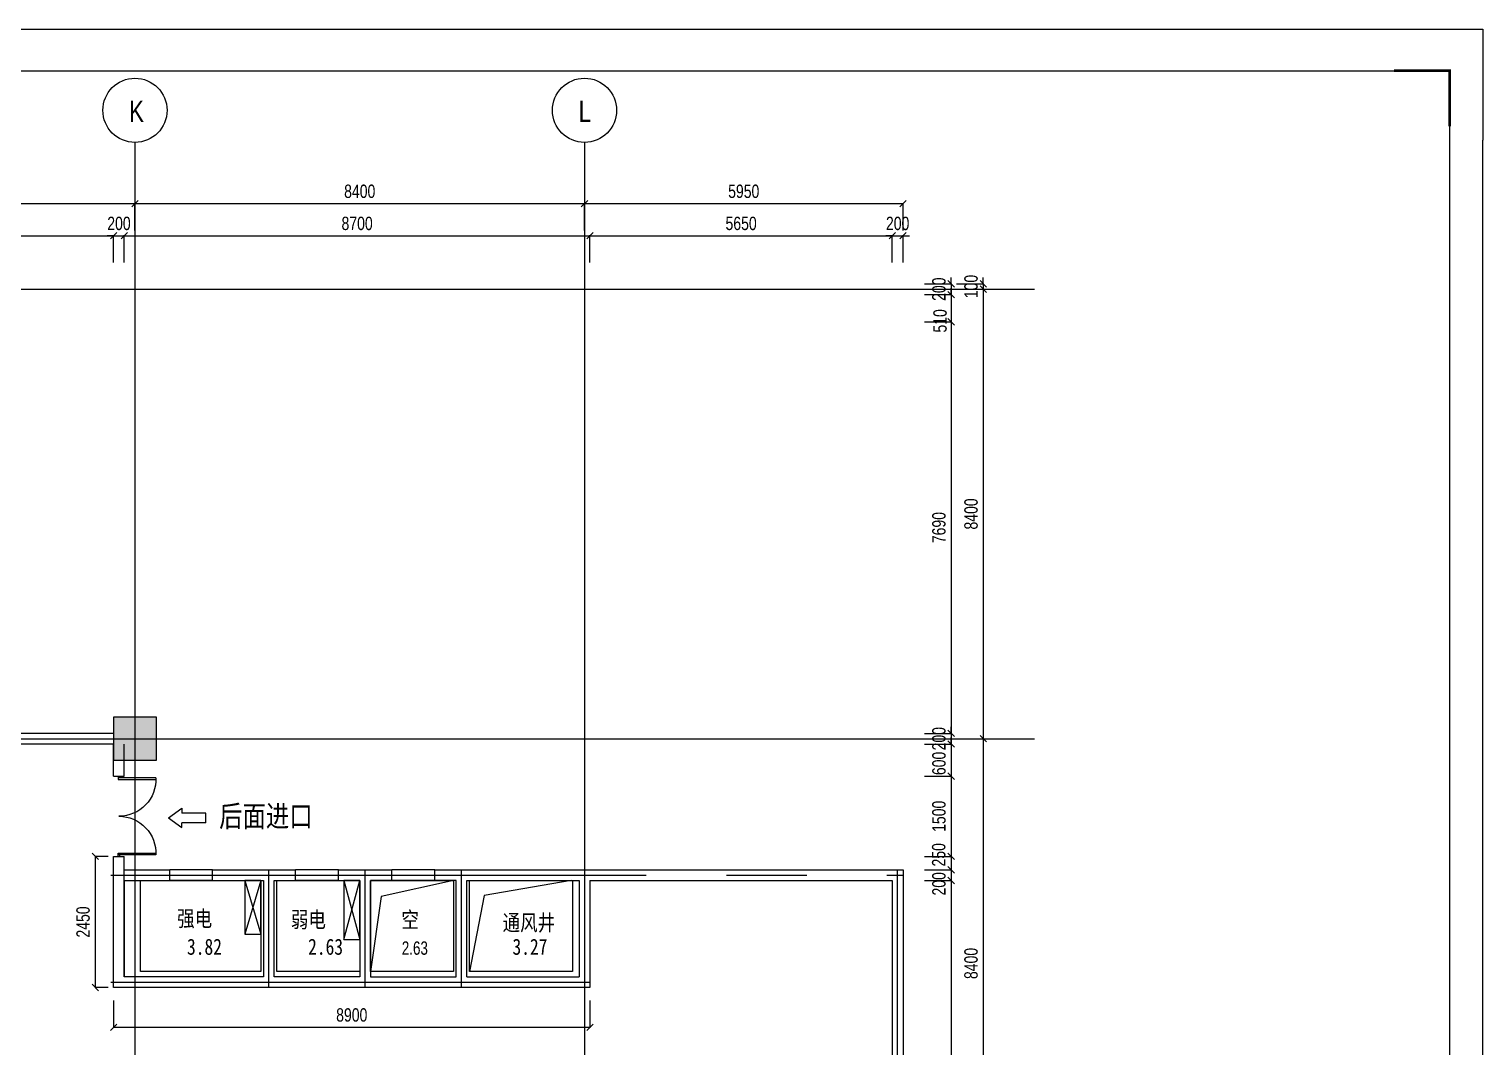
# Model space of a CAD drawing. Extents: x 52040 to 95586, y 96618 to 127411.
# Drawn here: x 68421 to 95586, y 108390 to 127411 of the extents above; entities that cross this region are included whole.
import ezdxf

# ---------------------------------------------------------------- set-up
doc = ezdxf.new("R2010")
doc.units = 0
doc.header["$LTSCALE"] = 1000
for name, pattern in [('3层防火分区$0$3yCENTER', [14.5, 10, -1.5, 1.5, -1.5]), ('A-商业-管井$0$3yDASH', [4.25, 3, -1.25]), ('CENTER', [2, 1.25, -0.25, 0.25, -0.25])]:
    doc.linetypes.add(name, pattern=pattern)
doc.layers.get('Defpoints').update_dxf_attribs({"color": 212})
doc.layers.add('0-土建-Defpoints', color=212, linetype='Continuous', plot=False)
for name, color, linetype in [('0-土建-其他', 6, 'Continuous'), ('0-土建-墙体', 7, 'Continuous'), ('0-土建-房间名称', 7, 'Continuous'), ('0-土建-柱', 42, 'Continuous'), ('0-土建-管井', 50, 'Continuous'), ('0-土建-轴线', 12, 'Continuous'), ('0-土建-门窗', 4, 'Continuous'), ('DIM', 3, 'Continuous'), ('DIM TEXT', 7, 'Continuous'), ('新增油烟管井2014-08-06', 2, 'Continuous'), ('轴线', 10, 'CENTER')]:
    doc.layers.add(name, color=color, linetype=linetype)
doc.layers.add('H-外墙百叶', color=3, linetype='Continuous', lineweight=25)
doc.styles.add('A-商业-管井$0$SUNYAT3', font='3ygj.shx', dxfattribs={"width": 0.75, "bigfont": '3yhztxt.shx'})
doc.styles.get("Standard").update_dxf_attribs({"font": 'arial.ttf', "width": 0.75})
doc.styles.add('黑体', font='simhei.ttf', dxfattribs={"width": 0.8})
doc.dimstyles.new('DIM-200MM', dxfattribs={"dimtxt": 250, "dimasz": 120, "dimexe": 10, "dimexo": 100, "dimgap": 100, "dimtad": 1, "dimdec": 0, "dimrnd": 5, "dimzin": 1, "dimdsep": 46, "dimtxsty": 'Standard', "dimblk": 'OBLIQUE', "dimcen": 0.5, "dimdle": 1, "dimclrd": 256, "dimclre": 256, "dimclrt": 7, "dimaunit": 1, "dimadec": 0, "dimazin": 0, "dimtfac": 1, "dimtdec": 0, "dimtix": 1, "dimtmove": 2, "dimatfit": 3, "dimfxl": 500, "dimfxlon": 1, "dimtolj": 1, "dimtzin": 1, "dimarcsym": 0})

# ---------------------------------------------------------------- blocks, each defined once
blk = doc.blocks.new('_Oblique')
at = {"color": 0, "linetype": 'ByBlock', "lineweight": -2}
blk.add_line((-0.5, -0.5), (0.5, 0.5), dxfattribs=at)
blk = doc.blocks.new('*D207')
at = {"layer": 'Defpoints', "color": 0, "transparency": 16777216}
for p in [(69999, 123550), (65850, 114250), (69999, 114250)]:
    blk.add_point(p, dxfattribs=at)
at = {"layer": 'DIM', "lineweight": -2, "transparency": 16777216}
for p, q in [((65849, 123550), (70000, 123550)), ((65850, 123050), (65850, 123560)), ((69999, 123050), (69999, 123560))]:
    blk.add_line(p, q, dxfattribs=at)
at = {"layer": 'DIM', "lineweight": -2, "transparency": 16777216, "xscale": 120, "yscale": 120, "zscale": 120, "rotation": 180}
blk.add_blockref('_Oblique', (65850, 123550), dxfattribs=at)
at = {"layer": 'DIM', "lineweight": -2, "transparency": 16777216, "xscale": 120, "yscale": 120, "zscale": 120}
blk.add_blockref('_Oblique', (69999, 123550), dxfattribs=at)
at = {"layer": 'DIM', "color": 7, "transparency": 16777216, "insert": (67924, 123778), "char_height": 250, "attachment_point": 5}
blk.add_mtext('\\A1;4150', dxfattribs=at)
blk = doc.blocks.new('*D208')
at = {"layer": 'Defpoints', "color": 0, "transparency": 16777216}
for p in [(70200, 123550), (70000, 113450), (70200, 113450)]:
    blk.add_point(p, dxfattribs=at)
at = {"layer": 'DIM', "lineweight": -2, "transparency": 16777216}
for p, q in [((70000, 123550), (69880, 123550)), ((70000, 123050), (70000, 123560)), ((70000, 123550), (70200, 123550)), ((70200, 123050), (70200, 123560)), ((70200, 123550), (70320, 123550))]:
    blk.add_line(p, q, dxfattribs=at)
at = {"layer": 'DIM', "lineweight": -2, "transparency": 16777216, "xscale": 120, "yscale": 120, "zscale": 120}
blk.add_blockref('_Oblique', (70000, 123550), dxfattribs=at)
at = {"layer": 'DIM', "lineweight": -2, "transparency": 16777216, "xscale": 120, "yscale": 120, "zscale": 120, "rotation": 180}
blk.add_blockref('_Oblique', (70200, 123550), dxfattribs=at)
at = {"layer": 'DIM', "color": 7, "transparency": 16777216, "insert": (70100, 123778), "char_height": 250, "attachment_point": 5}
blk.add_mtext('\\A1;200', dxfattribs=at)
blk = doc.blocks.new('*D209')
at = {"layer": 'Defpoints', "color": 0, "transparency": 16777216}
for p in [(78900, 123550), (70200, 111700), (78900, 111700)]:
    blk.add_point(p, dxfattribs=at)
at = {"layer": 'DIM', "lineweight": -2, "transparency": 16777216}
for p, q in [((70199, 123550), (78901, 123550)), ((70200, 123050), (70200, 123560)), ((78900, 123050), (78900, 123560))]:
    blk.add_line(p, q, dxfattribs=at)
at = {"layer": 'DIM', "lineweight": -2, "transparency": 16777216, "xscale": 120, "yscale": 120, "zscale": 120, "rotation": 180}
blk.add_blockref('_Oblique', (70200, 123550), dxfattribs=at)
at = {"layer": 'DIM', "lineweight": -2, "transparency": 16777216, "xscale": 120, "yscale": 120, "zscale": 120}
blk.add_blockref('_Oblique', (78900, 123550), dxfattribs=at)
at = {"layer": 'DIM', "color": 7, "transparency": 16777216, "insert": (74550, 123778), "char_height": 250, "attachment_point": 5}
blk.add_mtext('\\A1;8700', dxfattribs=at)
blk = doc.blocks.new('*D210')
at = {"layer": 'Defpoints', "color": 0, "transparency": 16777216}
for p in [(84550, 123550), (78900, 111700), (84550, 111700)]:
    blk.add_point(p, dxfattribs=at)
at = {"layer": 'DIM', "lineweight": -2, "transparency": 16777216}
for p, q in [((78899, 123550), (84551, 123550)), ((78900, 123050), (78900, 123560)), ((84550, 123050), (84550, 123560))]:
    blk.add_line(p, q, dxfattribs=at)
at = {"layer": 'DIM', "lineweight": -2, "transparency": 16777216, "xscale": 120, "yscale": 120, "zscale": 120, "rotation": 180}
blk.add_blockref('_Oblique', (78900, 123550), dxfattribs=at)
at = {"layer": 'DIM', "lineweight": -2, "transparency": 16777216, "xscale": 120, "yscale": 120, "zscale": 120}
blk.add_blockref('_Oblique', (84550, 123550), dxfattribs=at)
at = {"layer": 'DIM', "color": 7, "transparency": 16777216, "insert": (81725, 123778), "char_height": 250, "attachment_point": 5}
blk.add_mtext('\\A1;5650', dxfattribs=at)
blk = doc.blocks.new('*D211')
at = {"layer": 'Defpoints', "color": 0, "transparency": 16777216}
for p in [(84750, 123550), (84550, 111700), (84750, 111700)]:
    blk.add_point(p, dxfattribs=at)
at = {"layer": 'DIM', "lineweight": -2, "transparency": 16777216}
for p, q in [((84550, 123550), (84430, 123550)), ((84550, 123050), (84550, 123560)), ((84550, 123550), (84750, 123550)), ((84750, 123050), (84750, 123560)), ((84750, 123550), (84870, 123550))]:
    blk.add_line(p, q, dxfattribs=at)
at = {"layer": 'DIM', "lineweight": -2, "transparency": 16777216, "xscale": 120, "yscale": 120, "zscale": 120}
blk.add_blockref('_Oblique', (84550, 123550), dxfattribs=at)
at = {"layer": 'DIM', "lineweight": -2, "transparency": 16777216, "xscale": 120, "yscale": 120, "zscale": 120, "rotation": 180}
blk.add_blockref('_Oblique', (84750, 123550), dxfattribs=at)
at = {"layer": 'DIM', "color": 7, "transparency": 16777216, "insert": (84650, 123778), "char_height": 250, "attachment_point": 5}
blk.add_mtext('\\A1;200', dxfattribs=at)
blk = doc.blocks.new('*D212')
at = {"layer": 'Defpoints', "color": 0, "transparency": 16777216}
for p in [(65650, 122650), (65650, 122450), (85650, 122450)]:
    blk.add_point(p, dxfattribs=at)
at = {"layer": 'DIM', "lineweight": -2, "transparency": 16777216}
for p, q in [((85150, 122650), (85660, 122650)), ((85650, 122650), (85650, 122770)), ((85650, 122650), (85650, 122450)), ((85150, 122450), (85660, 122450)), ((85650, 122450), (85650, 122330))]:
    blk.add_line(p, q, dxfattribs=at)
at = {"layer": 'DIM', "lineweight": -2, "transparency": 16777216, "xscale": 120, "yscale": 120, "zscale": 120}
for p, rotation in [((85650, 122650), 270), ((85650, 122450), 90)]:
    blk.add_blockref('_Oblique', p, dxfattribs=dict(at, rotation=rotation))
at = {"layer": 'DIM', "color": 7, "transparency": 16777216, "insert": (85422, 122550), "char_height": 250, "attachment_point": 5, "rotation": 90}
blk.add_mtext('\\A1;200', dxfattribs=at)
blk = doc.blocks.new('*D213')
at = {"layer": 'Defpoints', "color": 0, "transparency": 16777216}
for p in [(65650, 122450), (65650, 121940), (85650, 121940)]:
    blk.add_point(p, dxfattribs=at)
at = {"layer": 'DIM', "lineweight": -2, "transparency": 16777216}
for p, q in [((85650, 122450), (85650, 122570)), ((85150, 122450), (85660, 122450)), ((85650, 122450), (85650, 121940)), ((85150, 121940), (85660, 121940)), ((85650, 121940), (85650, 121820))]:
    blk.add_line(p, q, dxfattribs=at)
at = {"layer": 'DIM', "lineweight": -2, "transparency": 16777216, "xscale": 120, "yscale": 120, "zscale": 120}
for p, rotation in [((85650, 122450), 270), ((85650, 121940), 90)]:
    blk.add_blockref('_Oblique', p, dxfattribs=dict(at, rotation=rotation))
at = {"layer": 'DIM', "color": 7, "transparency": 16777216, "insert": (85443, 121958), "char_height": 250, "attachment_point": 5, "rotation": 90}
blk.add_mtext('\\A1;510', dxfattribs=at)
blk = doc.blocks.new('*D214')
at = {"layer": 'Defpoints', "color": 0, "transparency": 16777216}
for p in [(65650, 121940), (65650, 114250), (85650, 114250)]:
    blk.add_point(p, dxfattribs=at)
at = {"layer": 'DIM', "lineweight": -2, "transparency": 16777216}
for p, q in [((85150, 121940), (85660, 121940)), ((85650, 121941), (85650, 114249)), ((85150, 114250), (85660, 114250))]:
    blk.add_line(p, q, dxfattribs=at)
at = {"layer": 'DIM', "lineweight": -2, "transparency": 16777216, "xscale": 120, "yscale": 120, "zscale": 120}
for p, rotation in [((85650, 121940), 90), ((85650, 114250), 270)]:
    blk.add_blockref('_Oblique', p, dxfattribs=dict(at, rotation=rotation))
at = {"layer": 'DIM', "color": 7, "transparency": 16777216, "insert": (85422, 118095), "char_height": 250, "attachment_point": 5, "rotation": 90}
blk.add_mtext('\\A1;7690', dxfattribs=at)
blk = doc.blocks.new('*D215')
at = {"layer": 'Defpoints', "color": 0, "transparency": 16777216}
for p in [(65850, 114250), (65850, 114050), (85650, 114050)]:
    blk.add_point(p, dxfattribs=at)
at = {"layer": 'DIM', "lineweight": -2, "transparency": 16777216}
for p, q in [((85650, 114250), (85650, 114370)), ((85150, 114250), (85660, 114250)), ((85650, 114250), (85650, 114050)), ((85150, 114050), (85660, 114050)), ((85650, 114050), (85650, 113930))]:
    blk.add_line(p, q, dxfattribs=at)
at = {"layer": 'DIM', "lineweight": -2, "transparency": 16777216, "xscale": 120, "yscale": 120, "zscale": 120}
for p, rotation in [((85650, 114250), 270), ((85650, 114050), 90)]:
    blk.add_blockref('_Oblique', p, dxfattribs=dict(at, rotation=rotation))
at = {"layer": 'DIM', "color": 7, "transparency": 16777216, "insert": (85422, 114150), "char_height": 250, "attachment_point": 5, "rotation": 90}
blk.add_mtext('\\A1;200', dxfattribs=at)
blk = doc.blocks.new('*D216')
at = {"layer": 'Defpoints', "color": 0, "transparency": 16777216}
for p in [(69999, 114050), (69999, 113450), (85650, 113450)]:
    blk.add_point(p, dxfattribs=at)
at = {"layer": 'DIM', "lineweight": -2, "transparency": 16777216}
for p, q in [((85650, 114050), (85650, 114170)), ((85150, 114050), (85660, 114050)), ((85650, 114050), (85650, 113450)), ((85150, 113450), (85660, 113450)), ((85650, 113450), (85650, 113330))]:
    blk.add_line(p, q, dxfattribs=at)
at = {"layer": 'DIM', "lineweight": -2, "transparency": 16777216, "xscale": 120, "yscale": 120, "zscale": 120}
for p, rotation in [((85650, 114050), 270), ((85650, 113450), 90)]:
    blk.add_blockref('_Oblique', p, dxfattribs=dict(at, rotation=rotation))
at = {"layer": 'DIM', "color": 7, "transparency": 16777216, "insert": (85423, 113688), "char_height": 250, "attachment_point": 5, "rotation": 90}
blk.add_mtext('\\A1;600', dxfattribs=at)
blk = doc.blocks.new('*D217')
at = {"layer": 'Defpoints', "color": 0, "transparency": 16777216}
for p in [(70085, 113450), (70085, 111950), (85650, 111950)]:
    blk.add_point(p, dxfattribs=at)
at = {"layer": 'DIM', "lineweight": -2, "transparency": 16777216}
for p, q in [((85150, 113450), (85660, 113450)), ((85650, 113451), (85650, 111949)), ((85150, 111950), (85660, 111950))]:
    blk.add_line(p, q, dxfattribs=at)
at = {"layer": 'DIM', "lineweight": -2, "transparency": 16777216, "xscale": 120, "yscale": 120, "zscale": 120}
for p, rotation in [((85650, 113450), 89.99991405534317), ((85650, 111950), 269.9999140553432)]:
    blk.add_blockref('_Oblique', p, dxfattribs=dict(at, rotation=rotation))
at = {"layer": 'DIM', "color": 7, "transparency": 16777216, "insert": (85422, 112700), "char_height": 250, "attachment_point": 5, "rotation": 89.9999}
blk.add_mtext('\\A1;1500', dxfattribs=at)
blk = doc.blocks.new('*D218')
at = {"layer": 'Defpoints', "color": 0, "transparency": 16777216}
for p in [(70200, 111950), (70200, 111700), (85650, 111700)]:
    blk.add_point(p, dxfattribs=at)
at = {"layer": 'DIM', "lineweight": -2, "transparency": 16777216}
for p, q in [((85150, 111950), (85660, 111950)), ((85650, 111951), (85650, 111699)), ((85150, 111700), (85660, 111700))]:
    blk.add_line(p, q, dxfattribs=at)
at = {"layer": 'DIM', "lineweight": -2, "transparency": 16777216, "xscale": 120, "yscale": 120, "zscale": 120}
for p, rotation in [((85650, 111950), 90), ((85650, 111700), 270)]:
    blk.add_blockref('_Oblique', p, dxfattribs=dict(at, rotation=rotation))
at = {"layer": 'DIM', "color": 7, "transparency": 16777216, "insert": (85418, 111980), "char_height": 250, "attachment_point": 5, "rotation": 90}
blk.add_mtext('\\A1;250', dxfattribs=at)
blk = doc.blocks.new('*D219')
at = {"layer": 'Defpoints', "color": 0, "transparency": 16777216}
for p in [(84550, 111700), (84550, 111500), (85650, 111500)]:
    blk.add_point(p, dxfattribs=at)
at = {"layer": 'DIM', "lineweight": -2, "transparency": 16777216}
for p, q in [((85150, 111700), (85660, 111700)), ((85650, 111701), (85650, 111499)), ((85150, 111500), (85660, 111500))]:
    blk.add_line(p, q, dxfattribs=at)
at = {"layer": 'DIM', "lineweight": -2, "transparency": 16777216, "xscale": 120, "yscale": 120, "zscale": 120}
for p, rotation in [((85650, 111700), 90), ((85650, 111500), 270)]:
    blk.add_blockref('_Oblique', p, dxfattribs=dict(at, rotation=rotation))
at = {"layer": 'DIM', "color": 7, "transparency": 16777216, "insert": (85422, 111438), "char_height": 250, "attachment_point": 5, "rotation": 90}
blk.add_mtext('\\A1;200', dxfattribs=at)
blk = doc.blocks.new('*D220')
at = {"layer": 'Defpoints', "color": 0, "transparency": 16777216}
for p in [(84550, 111500), (84550, 104073), (85650, 104073)]:
    blk.add_point(p, dxfattribs=at)
at = {"layer": 'DIM', "lineweight": -2, "transparency": 16777216}
for p, q in [((85150, 111500), (85660, 111500)), ((85650, 111501), (85650, 104072)), ((85150, 104073), (85660, 104073))]:
    blk.add_line(p, q, dxfattribs=at)
at = {"layer": 'DIM', "lineweight": -2, "transparency": 16777216, "xscale": 120, "yscale": 120, "zscale": 120}
for p, rotation in [((85650, 111500), 90), ((85650, 104073), 270)]:
    blk.add_blockref('_Oblique', p, dxfattribs=dict(at, rotation=rotation))
at = {"layer": 'DIM', "color": 7, "transparency": 16777216, "insert": (85422, 107786), "char_height": 250, "attachment_point": 5, "rotation": 90}
blk.add_mtext('\\A1;7425', dxfattribs=at)
blk = doc.blocks.new('气流方向')
at = {"color": 2}
for p, q in [((-139, -45), (-139, 45)), ((-139, 45), (84, 45)), ((84, 92), (84, 45)), ((210, 0), (84, 92)), ((210, 0), (84, -88)), ((-139, -45), (84, -45)), ((84, -88), (84, -45))]:
    blk.add_line(p, q, dxfattribs=at)
blk = doc.blocks.new('*D268')
at = {"layer": 'Defpoints', "color": 0, "transparency": 16777216}
for p in [(70000, 111950), (69657, 109500), (70000, 109500)]:
    blk.add_point(p, dxfattribs=at)
at = {"layer": 'DIM', "lineweight": -2, "transparency": 16777216}
for p, q in [((69900, 111950), (69647, 111950)), ((69657, 111951), (69657, 109499)), ((69900, 109500), (69647, 109500))]:
    blk.add_line(p, q, dxfattribs=at)
at = {"layer": 'DIM', "lineweight": -2, "transparency": 16777216, "xscale": 120, "yscale": 120, "zscale": 120}
for p, rotation in [((69657, 111950), 90), ((69657, 109500), 270)]:
    blk.add_blockref('_Oblique', p, dxfattribs=dict(at, rotation=rotation))
at = {"layer": 'DIM', "color": 7, "transparency": 16777216, "insert": (69430, 110725), "char_height": 250, "attachment_point": 5, "rotation": 90}
blk.add_mtext('\\A1;2450', dxfattribs=at)
blk = doc.blocks.new('*D269')
at = {"layer": 'Defpoints', "color": 0, "transparency": 16777216}
for p in [(70000, 109500), (78900, 109500), (78900, 108758)]:
    blk.add_point(p, dxfattribs=at)
at = {"layer": 'DIM', "lineweight": -2, "transparency": 16777216}
for p, q in [((70000, 109258), (70000, 108748)), ((78900, 109258), (78900, 108748)), ((69999, 108758), (78901, 108758))]:
    blk.add_line(p, q, dxfattribs=at)
at = {"layer": 'DIM', "lineweight": -2, "transparency": 16777216, "xscale": 120, "yscale": 120, "zscale": 120, "rotation": 180}
blk.add_blockref('_Oblique', (70000, 108758), dxfattribs=at)
at = {"layer": 'DIM', "lineweight": -2, "transparency": 16777216, "xscale": 120, "yscale": 120, "zscale": 120}
blk.add_blockref('_Oblique', (78900, 108758), dxfattribs=at)
at = {"layer": 'DIM', "color": 7, "transparency": 16777216, "insert": (74450, 108986), "char_height": 250, "attachment_point": 5}
blk.add_mtext('\\A1;8900', dxfattribs=at)
blk = doc.blocks.new('*D271')
at = {"layer": 'Defpoints', "color": 0, "transparency": 16777216}
for p in [(70399, 124150), (61999, 123250), (70399, 123250)]:
    blk.add_point(p, dxfattribs=at)
at = {"layer": 'DIM', "lineweight": -2, "transparency": 16777216}
for p, q in [((61998, 124150), (70400, 124150)), ((61999, 123650), (61999, 124160)), ((70399, 123650), (70399, 124160))]:
    blk.add_line(p, q, dxfattribs=at)
at = {"layer": 'DIM', "lineweight": -2, "transparency": 16777216, "xscale": 120, "yscale": 120, "zscale": 120, "rotation": 180}
blk.add_blockref('_Oblique', (61999, 124150), dxfattribs=at)
at = {"layer": 'DIM', "lineweight": -2, "transparency": 16777216, "xscale": 120, "yscale": 120, "zscale": 120}
blk.add_blockref('_Oblique', (70399, 124150), dxfattribs=at)
at = {"layer": 'DIM', "color": 7, "transparency": 16777216, "insert": (66199, 124378), "char_height": 250, "attachment_point": 5}
blk.add_mtext('\\A1;8400', dxfattribs=at)
blk = doc.blocks.new('*D272')
at = {"layer": 'Defpoints', "color": 0, "transparency": 16777216}
for p in [(78799, 124150), (70399, 123250), (78799, 123250)]:
    blk.add_point(p, dxfattribs=at)
at = {"layer": 'DIM', "lineweight": -2, "transparency": 16777216}
for p, q in [((70398, 124150), (78800, 124150)), ((70399, 123650), (70399, 124160)), ((78799, 123650), (78799, 124160))]:
    blk.add_line(p, q, dxfattribs=at)
at = {"layer": 'DIM', "lineweight": -2, "transparency": 16777216, "xscale": 120, "yscale": 120, "zscale": 120, "rotation": 180}
blk.add_blockref('_Oblique', (70399, 124150), dxfattribs=at)
at = {"layer": 'DIM', "lineweight": -2, "transparency": 16777216, "xscale": 120, "yscale": 120, "zscale": 120}
blk.add_blockref('_Oblique', (78799, 124150), dxfattribs=at)
at = {"layer": 'DIM', "color": 7, "transparency": 16777216, "insert": (74599, 124378), "char_height": 250, "attachment_point": 5}
blk.add_mtext('\\A1;8400', dxfattribs=at)
blk = doc.blocks.new('*D273')
at = {"layer": 'Defpoints', "color": 0, "transparency": 16777216}
for p in [(84750, 124150), (78799, 123250), (84750, 123250)]:
    blk.add_point(p, dxfattribs=at)
at = {"layer": 'DIM', "lineweight": -2, "transparency": 16777216}
for p, q in [((78798, 124150), (84751, 124150)), ((78799, 123650), (78799, 124160)), ((84750, 123650), (84750, 124160))]:
    blk.add_line(p, q, dxfattribs=at)
at = {"layer": 'DIM', "lineweight": -2, "transparency": 16777216, "xscale": 120, "yscale": 120, "zscale": 120, "rotation": 180}
blk.add_blockref('_Oblique', (78799, 124150), dxfattribs=at)
at = {"layer": 'DIM', "lineweight": -2, "transparency": 16777216, "xscale": 120, "yscale": 120, "zscale": 120}
blk.add_blockref('_Oblique', (84750, 124150), dxfattribs=at)
at = {"layer": 'DIM', "color": 7, "transparency": 16777216, "insert": (81774, 124378), "char_height": 250, "attachment_point": 5}
blk.add_mtext('\\A1;5950', dxfattribs=at)
blk = doc.blocks.new('*D275')
at = {"layer": 'Defpoints', "color": 0, "transparency": 16777216}
for p in [(85150, 114150), (85150, 105750), (86250, 105750)]:
    blk.add_point(p, dxfattribs=at)
at = {"layer": 'DIM', "lineweight": -2, "transparency": 16777216}
for p, q in [((85750, 114150), (86260, 114150)), ((86250, 114151), (86250, 105749)), ((85750, 105750), (86260, 105750))]:
    blk.add_line(p, q, dxfattribs=at)
at = {"layer": 'DIM', "lineweight": -2, "transparency": 16777216, "xscale": 120, "yscale": 120, "zscale": 120}
for p, rotation in [((86250, 114150), 90), ((86250, 105750), 270)]:
    blk.add_blockref('_Oblique', p, dxfattribs=dict(at, rotation=rotation))
at = {"layer": 'DIM', "color": 7, "transparency": 16777216, "insert": (86022, 109950), "char_height": 250, "attachment_point": 5, "rotation": 90}
blk.add_mtext('\\A1;8400', dxfattribs=at)
blk = doc.blocks.new('*D277')
at = {"layer": 'Defpoints', "color": 0, "transparency": 16777216}
for p in [(85150, 122550), (85150, 114150), (86250, 114150)]:
    blk.add_point(p, dxfattribs=at)
at = {"layer": 'DIM', "lineweight": -2, "transparency": 16777216}
for p, q in [((85750, 122550), (86260, 122550)), ((86250, 122551), (86250, 114149)), ((85750, 114150), (86260, 114150))]:
    blk.add_line(p, q, dxfattribs=at)
at = {"layer": 'DIM', "lineweight": -2, "transparency": 16777216, "xscale": 120, "yscale": 120, "zscale": 120}
for p, rotation in [((86250, 122550), 90), ((86250, 114150), 270)]:
    blk.add_blockref('_Oblique', p, dxfattribs=dict(at, rotation=rotation))
at = {"layer": 'DIM', "color": 7, "transparency": 16777216, "insert": (86022, 118350), "char_height": 250, "attachment_point": 5, "rotation": 90}
blk.add_mtext('\\A1;8400', dxfattribs=at)
blk = doc.blocks.new('*D278')
at = {"layer": 'Defpoints', "color": 0, "transparency": 16777216}
for p in [(66250, 122650), (66250, 122550), (86250, 122550)]:
    blk.add_point(p, dxfattribs=at)
at = {"layer": 'DIM', "lineweight": -2, "transparency": 16777216}
for p, q in [((85750, 122650), (86260, 122650)), ((85750, 122550), (86260, 122550)), ((86250, 122650), (86250, 122770)), ((86250, 122650), (86250, 122550)), ((86250, 122550), (86250, 122430))]:
    blk.add_line(p, q, dxfattribs=at)
at = {"layer": 'DIM', "lineweight": -2, "transparency": 16777216, "xscale": 120, "yscale": 120, "zscale": 120}
for p, rotation in [((86250, 122650), 270), ((86250, 122550), 90)]:
    blk.add_blockref('_Oblique', p, dxfattribs=dict(at, rotation=rotation))
at = {"layer": 'DIM', "color": 7, "transparency": 16777216, "insert": (86022, 122600), "char_height": 250, "attachment_point": 5, "rotation": 90}
blk.add_mtext('\\A1;100', dxfattribs=at)

msp = doc.modelspace()

# ---------------------------------------------------------------- hatches: boundary and pattern name
msp.add_hatch(color=256).paths.add_polyline_path([(70798.8, 114550), (69998.8, 114550), (69998.8, 113750), (70798.8, 113750)])

# ---------------------------------------------------------------- linework, layer by layer
at = {"color": 4}
for p, q in [((70085, 113450), (70115, 113450)), ((70085, 113450), (70085, 113390)), ((70789.3, 113420), (70085, 113420)), ((70085, 113390), (70790, 113390)), ((70115, 113450), (70115, 113420)), ((70085, 112010), (70790, 112010)), ((70085, 111950), (70085, 112010)), ((70789.3, 111980), (70085, 111980)), ((70085, 111950), (70115, 111950)), ((70115, 111950), (70115, 111980))]:
    msp.add_line(p, q, dxfattribs=at)
for points in [[(52040, 98691.7), (52040, 127411), (93512, 127411)], [(93512, 127411), (95585.6, 127411), (95585.6, 125337.4)], [(93512, 96618.1), (95585.6, 96618.1), (95585.6, 125337.4)]]:
    msp.add_lwpolyline(points)
for points in [[(52662.1, 126633.4), (94963.6, 126633.4), (94963.6, 97395.7), (52662.1, 97395.7)], [(69998.8, 114550), (69998.8, 113750), (70798.8, 113750), (70798.8, 114550)]]:
    msp.add_lwpolyline(points, close=True)
at = {"const_width": 51.8}
msp.add_lwpolyline([(94963.6, 125596.6), (94963.6, 126633.4), (93926.8, 126633.4)], dxfattribs=at)
at = {"color": 4, "extrusion": (0, 0, -1)}
for centre, start_param, end_param in [((70100, 113390), 0.7419077, 2.356196), ((70100, 112010), -0.7853967, 0.8288916)]:
    msp.add_ellipse(centre, major_axis=(487.9, 487.9), ratio=1, start_param=start_param, end_param=end_param, dxfattribs=at)
at = {"layer": '0-土建-Defpoints'}
for p, q in [((70500, 111500), (72750, 111500)), ((70500, 109800), (70500, 111500)), ((72750, 111500), (72750, 109800)), ((73050, 111500), (74600, 111500)), ((73050, 109800), (73050, 111500)), ((74600, 111500), (74600, 109800)), ((74800, 111500), (76350, 111500)), ((74800, 109800), (74800, 111500)), ((76350, 111500), (76350, 109800)), ((76650, 111500), (78575.1, 111500)), ((76650, 109800), (76650, 111500)), ((78575.1, 111500), (78575.1, 109800)), ((72750, 109800), (70500, 109800)), ((74600, 109800), (73050, 109800)), ((76350, 109800), (74800, 109800)), ((78575.1, 109800), (76650, 109800))]:
    msp.add_line(p, q, dxfattribs=at)
at = {"layer": '0-土建-其他'}
for p, q in [((72449, 111500), (72749, 110500)), ((72749, 111500), (72449, 110500)), ((72749, 111500), (72449, 111500)), ((72449, 111500), (72449, 110500)), ((72749, 110500), (72749, 111500)), ((74300, 111500), (74600, 110400)), ((74300, 110400), (74600, 111500)), ((74300, 111500), (74300, 110400)), ((74600, 111500), (74300, 111500)), ((74600, 110400), (74600, 111500)), ((72449, 110500), (72749, 110500)), ((74300, 110400), (74600, 110400))]:
    msp.add_line(p, q, dxfattribs=at)
at = {"layer": '0-土建-墙体'}
for p, q in [((70000, 114250), (65850, 114250)), ((70000, 114050), (65650, 114050)), ((70000, 113450), (70000, 114050)), ((70200, 113450), (70200, 114050)), ((70000, 113450), (70200, 113450)), ((70000, 109500), (70000, 111950)), ((70000, 111950), (70200, 111950)), ((70200, 109700), (70200, 111950)), ((70200, 111700), (71050, 111700)), ((71050, 111500), (71050, 111700)), ((71850, 111700), (73400, 111700)), ((71850, 111500), (71850, 111700)), ((73400, 111500), (73400, 111700)), ((74200, 111700), (75200, 111700)), ((74200, 111500), (74200, 111700)), ((75200, 111500), (75200, 111700)), ((76000, 111700), (78900, 111700)), ((76000, 111500), (76000, 111700)), ((78900, 111700), (84750, 111700)), ((84750, 111700), (84750, 106450)), ((70200, 111500), (70200, 109700)), ((70200, 111500), (71050, 111500)), ((71850, 111500), (72800, 111500)), ((72800, 111500), (72800, 109700)), ((73000, 109700), (73000, 111500)), ((73000, 111500), (73400, 111500)), ((74200, 111500), (74600, 111500)), ((74600, 111500), (74600, 109700)), ((75200, 111500), (74800, 111500)), ((74800, 111500), (74800, 109700)), ((76400, 111500), (76000, 111500)), ((76400, 109700), (76400, 111500)), ((76600, 111500), (78700, 111500)), ((76600, 109700), (76600, 111500)), ((78700, 111500), (78700, 109700)), ((78900, 111500), (84550, 111500)), ((78900, 111500), (78900, 109500)), ((84550, 111500), (84550, 104072.9)), ((78900, 109500), (70000, 109500)), ((72800, 109700), (70200, 109700)), ((74600, 109700), (73000, 109700)), ((74800, 109700), (76400, 109700)), ((76600, 109700), (78700, 109700))]:
    msp.add_line(p, q, dxfattribs=at)
at = {"layer": '0-土建-柱'}
for p, q in [((69998.8, 114550), (69998.8, 113750)), ((70798.8, 114550), (69998.8, 114550)), ((70798.8, 113750), (70798.8, 114550)), ((69998.8, 113750), (70798.8, 113750))]:
    msp.add_line(p, q, dxfattribs=at)
at = {"layer": '0-土建-管井', "linetype": 'A-商业-管井$0$3yDASH'}
for p, q in [((70500, 109800), (70500, 111500)), ((72750, 111500), (72750, 109800)), ((73050, 109800), (73050, 111500)), ((76350, 111500), (76350, 109800)), ((76650, 109800), (76650, 111500)), ((78575.1, 111500), (78575.1, 109800)), ((72750, 109800), (70500, 109800)), ((74600, 109800), (73050, 109800)), ((76350, 109800), (74800, 109800)), ((78575.1, 109800), (76650, 109800))]:
    msp.add_line(p, q, dxfattribs=at)
at = {"layer": '0-土建-管井'}
for p, q in [((76350, 111500), (74996.4, 111204)), ((78550, 111500), (76926.2, 111217.8)), ((74996.4, 111204), (74800, 109800)), ((76926.2, 111217.8), (76650, 109800))]:
    msp.add_line(p, q, dxfattribs=at)
at = {"layer": '0-土建-轴线', "color": 251, "linetype": '3层防火分区$0$3yCENTER'}
for p, q in [((72900, 109500), (72900, 111700)), ((74700, 109500), (74700, 111700)), ((76500, 109500), (76500, 111700)), ((84650, 103899.4), (84650, 111700)), ((69950, 111600), (84750, 111600)), ((69950, 109600), (78900, 109600))]:
    msp.add_line(p, q, dxfattribs=at)
at = {"layer": '0-土建-门窗'}
for p, q in [((71850, 111700), (71050, 111700)), ((74200, 111700), (73400, 111700)), ((76000, 111700), (75200, 111700)), ((71850, 111500), (71050, 111500)), ((74200, 111500), (73400, 111500)), ((76000, 111500), (75200, 111500))]:
    msp.add_line(p, q, dxfattribs=at)
at = {"layer": 'DIM'}
for centre in [(70398.8, 125893), (78798.8, 125893)]:
    msp.add_circle(centre, 600, dxfattribs=at)
at = {"layer": '轴线', "ltscale": 500}
for p, q in [((70398.8, 125293), (70398.8, 102914.5)), ((78798.8, 125293), (78798.8, 102914.5)), ((57440.6, 122550), (87205, 122550)), ((57440.6, 114150), (87205, 114150))]:
    msp.add_line(p, q, dxfattribs=at)

# ---------------------------------------------------------------- block references
at = {"layer": 'H-外墙百叶', "xscale": -2, "yscale": 2, "zscale": 2}
msp.add_blockref('气流方向', (71443.8, 112668.9), dxfattribs=at)

# ---------------------------------------------------------------- texts
at = {"layer": '0-土建-房间名称', "style": 'A-商业-管井$0$SUNYAT3', "width": 0.75}
msp.add_text('2.63', height=250, dxfattribs=at).set_placement((75384.7, 110112.1))
at = {"layer": 'DIM TEXT', "char_height": 400, "attachment_point": 1}
for s, insert in [('K', (70288.1, 126074.9)), ('L', (78688.1, 126074.9))]:
    msp.add_mtext_dynamic_manual_height_columns(s, width=10456.675, gutter_width=2, heights=[0], dxfattribs=dict(at, insert=insert))
at = {"layer": '新增油烟管井2014-08-06', "color": 0, "style": '黑体', "width": 0.8}
for s, height, p in [('后面进口', 400, (71972.4, 112502.8)), ('强电', 300, (71187, 110639.9)), ('弱电', 300, (73311.4, 110620.2)), ('空', 300, (75378.1, 110617.2)), ('通风井', 300, (77268, 110561.3)), ('3.82', 300, (71371.2, 110112.1)), ('2.63', 300, (73634, 110112.1)), ('3.27', 300, (77452.7, 110112.1))]:
    msp.add_text(s, height=height, dxfattribs=at).set_placement(p)

# ---------------------------------------------------------------- dimensions: what is measured, and where the dimension line sits
at = {"layer": 'DIM'}
for p1, p2, distance, picture, middle in [((61998.8, 123250), (70398.8, 123250), 900, '*D271', (66198.8, 124377.6)), ((70398.8, 123250), (78798.8, 123250), 900, '*D272', (74598.8, 124377.6)), ((78798.8, 123250), (84750, 123250), 900, '*D273', (81774.4, 124377.6)), ((65850, 114250), (69998.8, 114250), 9300, '*D207', (67924.4, 123777.6)), ((70000, 113450), (70200, 113450), 10100, '*D208', (70100, 123777.6)), ((70200, 111700), (78900, 111700), 11850, '*D209', (74550, 123777.6)), ((78900, 111700), (84550, 111700), 11850, '*D210', (81725, 123777.6)), ((84550, 111700), (84750, 111700), 11850, '*D211', (84650, 123777.6)), ((65650, 122650), (65650, 122450), 20000, '*D212', (85422.4, 122550)), ((66250, 122650), (66250, 122550), 20000, '*D278', (86022.4, 122600)), ((85150, 122550), (85150, 114150), 1100, '*D277', (86022.4, 118350)), ((65650, 121940), (65650, 114250), 20000, '*D214', (85422.4, 118095)), ((65850, 114250), (65850, 114050), 19800, '*D215', (85422.4, 114150)), ((85150, 114150), (85150, 105750), 1100, '*D275', (86022.4, 109950)), ((70085, 113450), (70085, 111950), 15565, '*D217', (85422.4, 112700)), ((70000, 111950), (70000, 109500), -342.8, '*D268', (69429.6, 110725)), ((84550, 111500), (84550, 104072.9), 1100, '*D220', (85422.4, 107786.4)), ((70000, 109500), (78900, 109500), -741.9, '*D269', (74450, 108985.8))]:
    dim = msp.add_aligned_dim(p1=p1, p2=p2, distance=distance, dimstyle='DIM-200MM', dxfattribs=at)
    dim.commit()
    dim.dimension.update_dxf_attribs({"geometry": picture, "text_midpoint": middle})
for base, p1, p2, picture, middle in [((85650, 121940), (65650, 122450), (65650, 121940), '*D213', (85443.2, 121958.1)), ((85650, 113450), (69998.8, 114050), (69998.8, 113450), '*D216', (85422.6, 113687.8)), ((85650, 111700), (70200, 111950), (70200, 111700), '*D218', (85417.7, 111980.4)), ((85650, 111500), (84550, 111700), (84550, 111500), '*D219', (85422.4, 111437.6))]:
    dim = msp.add_linear_dim(base=base, p1=p1, p2=p2, angle=270, dimstyle='DIM-200MM', dxfattribs=at)
    dim.commit()
    dim.dimension.update_dxf_attribs({"geometry": picture, "text_midpoint": middle, "dimtype": 161})

doc.saveas('drawing.dxf')
